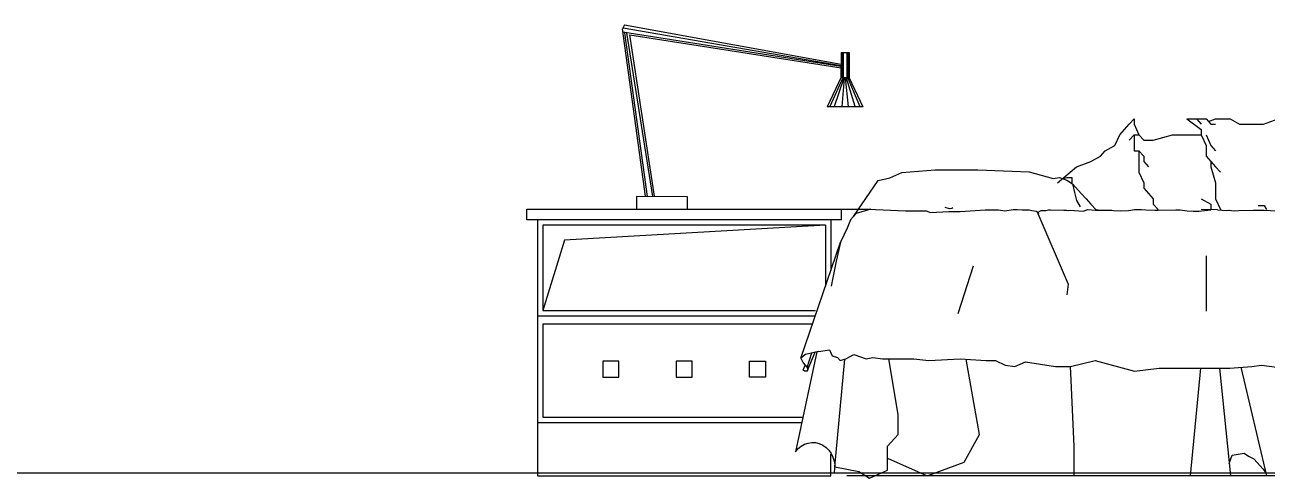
# Model space of a CAD drawing. Header units: inches. Extents: x 15.4 to 57.9, y 9.9 to 34.7.
# Drawn here: x 22.781 to 25.112, y 12.63 to 13.479 of the extents above; entities that cross this region are included whole.
import ezdxf

# ---------------------------------------------------------------- set-up
doc = ezdxf.new("R2010")
doc.units = ezdxf.units.IN
doc.header["$MEASUREMENT"] = 0
doc.layers.add('02', color=2, linetype='Continuous')
doc.layers.add('1', color=1, linetype='Continuous')

msp = doc.modelspace()

# ---------------------------------------------------------------- linework, layer by layer
at = {"layer": '02'}
for p, q in [((23.9061, 13.4795), (23.9024, 13.4721)), ((23.9457, 13.1585), (23.9024, 13.4721)), ((23.9041, 13.4742), (24.3119, 13.4036)), ((23.9061, 13.4795), (24.3125, 13.4059)), ((23.9033, 13.4667), (24.3119, 13.4021)), ((23.9493, 13.1579), (23.9067, 13.4644)), ((23.9592, 13.1578), (23.9109, 13.4644)), ((23.9161, 13.4611), (24.3125, 13.3987)), ((23.9623, 13.1585), (23.9161, 13.4611)), ((24.3126, 13.428), (24.3124, 13.3801)), ((24.3126, 13.428), (24.328, 13.4279)), ((24.314, 13.4276), (24.3138, 13.3802)), ((24.3165, 13.4276), (24.3163, 13.3802)), ((24.3233, 13.4276), (24.3232, 13.3802)), ((24.3258, 13.4276), (24.3257, 13.3802)), ((24.328, 13.4279), (24.3278, 13.3802)), ((24.3124, 13.3802), (24.2862, 13.3262)), ((24.3156, 13.3802), (24.2917, 13.3266)), ((24.3175, 13.3795), (24.2998, 13.3266)), ((24.3278, 13.3802), (24.3124, 13.3802)), ((24.3181, 13.3789), (24.3142, 13.3265)), ((24.32, 13.3802), (24.3261, 13.3265)), ((24.3219, 13.3802), (24.3386, 13.327)), ((24.325, 13.3795), (24.348, 13.3264)), ((24.3278, 13.3802), (24.3537, 13.326)), ((24.3537, 13.326), (24.2862, 13.3262)), ((24.8353, 13.2734), (24.8533, 13.2934)), ((24.8533, 13.2934), (24.8623, 13.3034)), ((24.8623, 13.3034), (24.8623, 13.2934)), ((24.8623, 13.2934), (24.8713, 13.2734)), ((24.9613, 13.3034), (24.9973, 13.3034)), ((24.9613, 13.3034), (24.9883, 13.2834)), ((24.9793, 13.3034), (24.9883, 13.2934)), ((24.9973, 13.3034), (25.0063, 13.2934)), ((25.0018, 13.2984), (25.0153, 13.3034)), ((25.0063, 13.2934), (25.0153, 13.2934)), ((25.0153, 13.3034), (25.0423, 13.3034)), ((25.0423, 13.3034), (25.0603, 13.2934)), ((25.0603, 13.2934), (25.1053, 13.2934)), ((25.1053, 13.2934), (25.1323, 13.3034)), ((24.8263, 13.2534), (24.8353, 13.2734)), ((24.8533, 13.2634), (24.8623, 13.2734)), ((24.8623, 13.2734), (24.8623, 13.2434)), ((24.8623, 13.2734), (24.8713, 13.2734)), ((24.8713, 13.2734), (24.8803, 13.2634)), ((24.8803, 13.2634), (24.8983, 13.2634)), ((24.8983, 13.2634), (24.9343, 13.2734)), ((24.9343, 13.2734), (24.9883, 13.2734)), ((24.9883, 13.2834), (24.9883, 13.2734)), ((24.9883, 13.2734), (24.9973, 13.2534)), ((24.9973, 13.2734), (25.0063, 13.2534)), ((24.7993, 13.2334), (24.8083, 13.2434)), ((24.8083, 13.2434), (24.8263, 13.2534)), ((24.8623, 13.2434), (24.8713, 13.2434)), ((24.8713, 13.2434), (24.8713, 13.2034)), ((24.8713, 13.2434), (24.8803, 13.2334)), ((24.9973, 13.2534), (24.9973, 13.2334)), ((25.0063, 13.2534), (25.0153, 13.2434)), ((24.7543, 13.2134), (24.7813, 13.2234)), ((24.7813, 13.2234), (24.7993, 13.2334)), ((24.8803, 13.2334), (24.8803, 13.2234)), ((24.8803, 13.2234), (24.8893, 13.2134)), ((24.9973, 13.2334), (25.0063, 13.2234)), ((25.0063, 13.2234), (25.0153, 13.2134)), ((25.0063, 13.2234), (25.0063, 13.2134)), ((24.382, 13.1879), (24.4043, 13.1929)), ((24.4043, 13.1929), (24.4266, 13.2028)), ((24.4266, 13.2028), (24.489, 13.2077)), ((24.489, 13.2077), (24.5692, 13.2077)), ((24.5692, 13.2077), (24.6654, 13.2044)), ((24.6654, 13.2044), (24.7105, 13.1917)), ((24.7105, 13.1917), (24.7225, 13.1932)), ((24.7183, 13.1834), (24.7543, 13.2134)), ((24.7225, 13.1932), (24.7358, 13.1887)), ((24.7279, 13.1914), (24.7363, 13.1934)), ((24.7363, 13.1934), (24.7453, 13.1934)), ((24.7453, 13.1934), (24.7453, 13.1834)), ((24.8713, 13.2034), (24.8803, 13.1834)), ((25.0063, 13.2134), (25.0153, 13.1834)), ((25.0153, 13.2134), (25.0243, 13.2034)), ((24.3357, 13.1202), (24.382, 13.1879)), ((24.7358, 13.1887), (24.7465, 13.1814)), ((24.7465, 13.1814), (24.7633, 13.1634)), ((24.7465, 13.1814), (24.7505, 13.1651)), ((24.8803, 13.1834), (24.8803, 13.1734)), ((24.8803, 13.1734), (24.8893, 13.1634)), ((25.0153, 13.1834), (25.0153, 13.1534)), ((23.9291, 13.1577), (23.929, 13.1346)), ((24.0243, 13.1573), (23.9291, 13.1577)), ((24.0242, 13.1343), (24.0243, 13.1573)), ((24.7505, 13.1651), (24.7544, 13.1504)), ((24.7544, 13.1504), (24.7611, 13.1385)), ((24.7633, 13.1634), (24.7723, 13.1534)), ((24.7723, 13.1534), (24.7813, 13.1434)), ((24.8893, 13.1634), (24.8983, 13.1534)), ((24.8983, 13.1534), (24.8983, 13.1434)), ((24.9883, 13.1534), (25.0063, 13.1434)), ((25.0153, 13.1534), (25.0243, 13.1334)), ((23.7233, 13.1344), (24.3683, 13.1344)), ((23.7233, 13.1144), (23.7233, 13.1344)), ((23.929, 13.1346), (24.0242, 13.1343)), ((24.3133, 13.1144), (24.3133, 13.1344)), ((24.3412, 13.1263), (24.3302, 13.114)), ((24.3683, 13.1344), (24.3412, 13.1263)), ((24.3632, 13.1341), (24.4337, 13.1312)), ((24.4337, 13.1312), (24.4723, 13.1312)), ((24.4723, 13.1312), (24.4803, 13.1282)), ((24.4803, 13.1282), (24.5149, 13.1297)), ((24.5163, 13.1347), (24.5076, 13.1373)), ((24.5149, 13.1297), (24.5362, 13.1297)), ((24.5203, 13.1354), (24.5163, 13.1347)), ((24.5223, 13.1365), (24.5203, 13.1354)), ((24.5362, 13.1297), (24.5828, 13.1326)), ((24.5828, 13.1326), (24.6081, 13.1326)), ((24.6081, 13.1326), (24.62, 13.1312)), ((24.62, 13.1312), (24.6355, 13.1337)), ((24.6355, 13.1337), (24.6428, 13.1337)), ((24.6428, 13.1337), (24.6525, 13.133)), ((24.6525, 13.133), (24.6653, 13.133)), ((24.6653, 13.133), (24.6702, 13.1317)), ((24.6702, 13.1317), (24.6793, 13.1303)), ((24.6793, 13.1303), (24.6823, 13.1276)), ((24.68, 13.1302), (24.7383, 12.9933)), ((24.6811, 13.1276), (24.6878, 13.1317)), ((24.6823, 13.1276), (24.683, 13.1263)), ((24.6878, 13.1317), (24.697, 13.1317)), ((24.697, 13.1317), (24.7018, 13.133)), ((24.7018, 13.133), (24.7055, 13.133)), ((24.7055, 13.133), (24.7304, 13.1323)), ((24.7304, 13.1323), (24.7353, 13.1323)), ((24.7353, 13.1323), (24.7396, 13.1317)), ((24.7396, 13.1317), (24.7426, 13.1323)), ((24.7426, 13.1323), (24.7668, 13.1304)), ((24.7668, 13.1304), (24.7753, 13.1338)), ((24.7753, 13.1338), (24.7899, 13.1324)), ((24.7813, 13.1434), (24.7903, 13.1334)), ((24.7899, 13.1324), (24.8203, 13.1324)), ((24.7903, 13.1334), (24.799, 13.1324)), ((24.8203, 13.1324), (24.8234, 13.1317)), ((24.8234, 13.1317), (24.8374, 13.1311)), ((24.8374, 13.1311), (24.852, 13.1317)), ((24.852, 13.1317), (24.8563, 13.1324)), ((24.8563, 13.1324), (24.8624, 13.1338)), ((24.8624, 13.1338), (24.8764, 13.1338)), ((24.8764, 13.1338), (24.8843, 13.1331)), ((24.8843, 13.1331), (24.9013, 13.1324)), ((24.8983, 13.1434), (24.9073, 13.1334)), ((24.9013, 13.1324), (24.9074, 13.1324)), ((24.9074, 13.1324), (24.9409, 13.1331)), ((24.9409, 13.1331), (24.9488, 13.1331)), ((24.9488, 13.1331), (24.9616, 13.1311)), ((24.9616, 13.1311), (24.9732, 13.1304)), ((24.9732, 13.1304), (24.9841, 13.1304)), ((24.9841, 13.1304), (24.989, 13.1311)), ((25.0188, 13.1331), (24.9883, 13.1334)), ((24.989, 13.1311), (25.0061, 13.1331)), ((25.0063, 13.1434), (25.0063, 13.1334)), ((25.0188, 13.1331), (25.0365, 13.1317)), ((25.0243, 13.1334), (25.0243, 13.1334)), ((25.0365, 13.1317), (25.042, 13.1324)), ((25.0392, 13.1321), (25.0509, 13.131)), ((25.0509, 13.131), (25.0583, 13.1317)), ((25.0583, 13.1317), (25.0857, 13.1324)), ((25.0857, 13.1324), (25.1064, 13.1324)), ((25.0952, 13.1409), (25.1064, 13.1409)), ((25.1064, 13.1409), (25.1108, 13.1335)), ((25.1064, 13.1324), (25.1301, 13.131)), ((24.3133, 13.1144), (23.7233, 13.1144)), ((23.7433, 13.1144), (23.7433, 12.6344)), ((23.7533, 13.1044), (23.7533, 12.9444)), ((24.2833, 13.1044), (23.7533, 13.1044)), ((24.2833, 13.1044), (23.7937, 13.0761)), ((24.2833, 13.1044), (24.2833, 12.99)), ((24.2933, 13.1144), (24.2933, 13.0193)), ((24.3239, 13.0983), (24.3113, 13.072)), ((24.3302, 13.114), (24.3239, 13.0983)), ((23.7937, 13.0761), (23.7533, 12.9444)), ((24.2372, 12.8547), (24.3113, 13.072)), ((24.3113, 13.072), (24.3034, 13.037)), ((24.3034, 13.037), (24.2939, 12.9898)), ((24.532, 12.9386), (24.5612, 13.0282)), ((24.9981, 12.9428), (24.9981, 13.047)), ((24.7383, 12.9933), (24.7361, 12.9734)), ((23.7533, 12.9444), (24.2644, 12.9444)), ((23.7433, 12.9344), (24.2644, 12.9344)), ((23.7533, 12.9194), (24.2593, 12.9194)), ((23.7533, 12.9194), (23.7533, 12.7444)), ((24.2674, 12.867), (24.227, 12.6795)), ((24.2702, 12.8677), (24.2456, 12.862)), ((24.2488, 12.8306), (24.2642, 12.8663)), ((24.2492, 12.8373), (24.2579, 12.8648)), ((24.2702, 12.8677), (24.2906, 12.8705)), ((24.2906, 12.8705), (24.2957, 12.8591)), ((23.8656, 12.8491), (23.8656, 12.8191)), ((23.8956, 12.8491), (23.8656, 12.8491)), ((23.8956, 12.8191), (23.8956, 12.8491)), ((24.0033, 12.8491), (24.0033, 12.8191)), ((24.0333, 12.8491), (24.0033, 12.8491)), ((24.0333, 12.8191), (24.0333, 12.8491)), ((24.141, 12.8491), (24.171, 12.8491)), ((24.141, 12.8191), (24.141, 12.8491)), ((24.171, 12.8491), (24.171, 12.8191)), ((24.2456, 12.862), (24.2372, 12.8547)), ((24.2372, 12.8547), (24.2414, 12.846)), ((24.2414, 12.846), (24.2492, 12.8373)), ((24.2417, 12.8323), (24.2453, 12.8416)), ((24.2957, 12.8591), (24.306, 12.8563)), ((24.3007, 12.6511), (24.3195, 12.853)), ((24.306, 12.8563), (24.3111, 12.8506)), ((24.3111, 12.8506), (24.3213, 12.8535)), ((24.3213, 12.8535), (24.3366, 12.862)), ((24.3366, 12.862), (24.3597, 12.8535)), ((24.3597, 12.8535), (24.3724, 12.8563)), ((24.3724, 12.8563), (24.3903, 12.8535)), ((24.3903, 12.8535), (24.4491, 12.8535)), ((24.42, 12.7496), (24.4022, 12.8535)), ((24.4491, 12.8535), (24.4772, 12.8506)), ((24.4772, 12.8506), (24.536, 12.8535)), ((24.536, 12.8535), (24.5846, 12.8506)), ((24.5724, 12.7122), (24.5473, 12.8528)), ((24.5846, 12.8506), (24.6025, 12.8506)), ((24.6025, 12.8506), (24.6204, 12.8421)), ((24.6204, 12.8421), (24.6383, 12.8393)), ((24.6383, 12.8393), (24.6587, 12.8478)), ((24.6587, 12.8478), (24.715, 12.8393)), ((24.7431, 12.8393), (24.7891, 12.8506)), ((24.7891, 12.8506), (24.8096, 12.845)), ((24.8096, 12.845), (24.8632, 12.8308)), ((25.0831, 12.8393), (25.101, 12.8421)), ((25.101, 12.8421), (25.1649, 12.8336)), ((23.8656, 12.8191), (23.8956, 12.8191)), ((24.0033, 12.8191), (24.0333, 12.8191)), ((24.171, 12.8191), (24.141, 12.8191)), ((24.2439, 12.8306), (24.2417, 12.8323)), ((24.2488, 12.8306), (24.2439, 12.8306)), ((24.2503, 12.8336), (24.2488, 12.8306)), ((24.2492, 12.8373), (24.2517, 12.8353)), ((24.2492, 12.8373), (24.2503, 12.8336)), ((24.715, 12.8393), (24.7431, 12.8393)), ((24.7422, 12.8393), (24.7428, 12.8267)), ((24.7428, 12.8267), (24.7495, 12.6899)), ((24.8632, 12.8308), (24.9093, 12.8365)), ((24.9093, 12.8365), (25.0422, 12.8365)), ((24.9684, 12.6344), (24.9878, 12.8365)), ((25.0226, 12.8365), (25.0433, 12.6344)), ((25.0422, 12.8365), (25.0831, 12.8393)), ((25.0626, 12.8379), (25.1107, 12.6344)), ((24.42, 12.7122), (24.42, 12.7496)), ((23.7433, 12.7344), (24.2388, 12.7344)), ((23.7533, 12.7444), (24.241, 12.7444)), ((24.3998, 12.6899), (24.42, 12.7122)), ((24.5433, 12.66), (24.5724, 12.7122)), ((24.3998, 12.6451), (24.3998, 12.6899)), ((24.7495, 12.6899), (24.7495, 12.6344)), ((24.2933, 12.6344), (24.2933, 12.6751)), ((24.3998, 12.6675), (24.4738, 12.6344)), ((24.4738, 12.6344), (24.5433, 12.66)), ((25.0409, 12.6577), (25.0462, 12.673)), ((25.0462, 12.673), (25.0685, 12.6771)), ((25.0685, 12.6771), (25.0772, 12.6716)), ((25.0772, 12.6716), (25.0871, 12.6661)), ((25.0871, 12.6661), (25.1045, 12.6468)), ((23.7433, 12.6344), (24.2933, 12.6344)), ((24.3007, 12.6511), (24.346, 12.6426)), ((25.7633, 12.6344), (24.3233, 12.6344)), ((24.346, 12.6426), (24.3661, 12.6301)), ((24.3661, 12.6301), (24.3998, 12.6451)), ((25.1045, 12.6468), (25.1094, 12.64))]:
    msp.add_line(p, q, dxfattribs=at)
at = {"layer": '02', "extrusion": (0, 0, -1)}
msp.add_ellipse((24.2594, 12.6511), major_axis=(0, 0.0459), ratio=0.9, start_param=5.380141, end_param=8.129322, dxfattribs=at)
at = {"layer": '1'}
msp.add_line((15.7844, 12.6401), (36.0806, 12.6401), dxfattribs=at)

doc.saveas('drawing.dxf')
